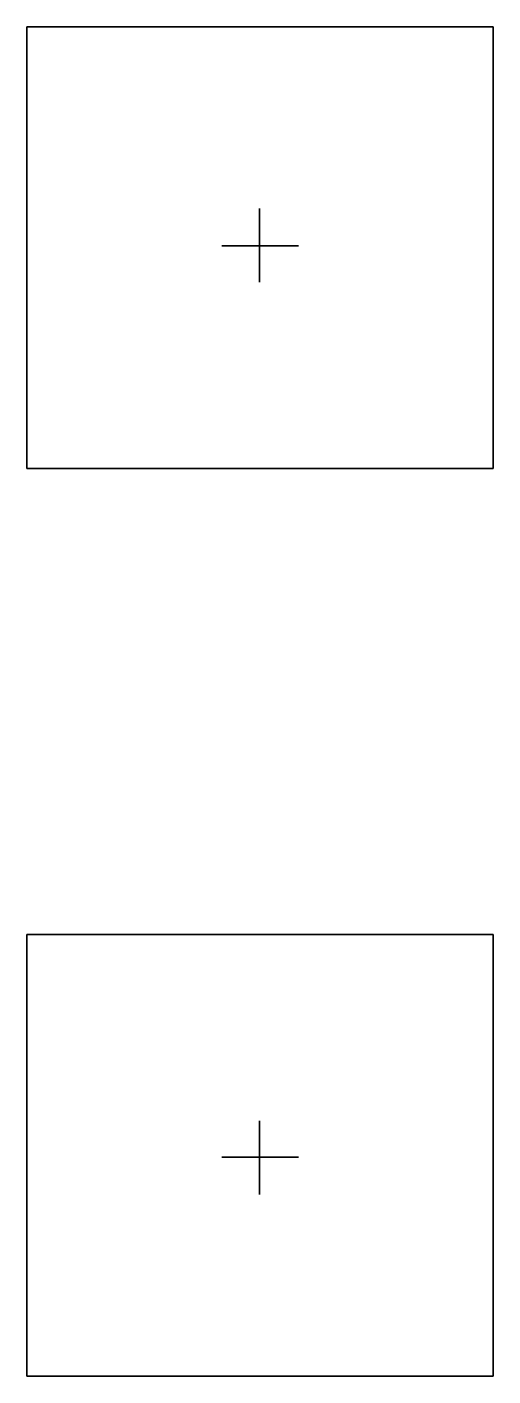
# Model space of a CAD drawing. Extents: x -195 to 200, y -130 to 145.
# Drawn here: x -195 to -100, y -130 to 145 of the extents above.
import ezdxf

# ---------------------------------------------------------------- set-up
doc = ezdxf.new("R2010")
doc.units = 0

msp = doc.modelspace()

# ---------------------------------------------------------------- linework, layer by layer
for points in [[(-195, 55, 127.386902), (-100, 55, 127.386902), (-100, 145, 127.386902), (-195, 145, 127.386902)], [(-100, 145, 127.386902), (-100, 55, 127.386902), (-195, 55, 127.386902), (-195, 145, 127.386902)], [(-147.584702, 93, 223.350006), (-147.584686, 108, 223.350006), (-147.584686, 108, 125), (-147.584702, 93, 125)], [(-147.584702, 93, 223.350006), (-147.584702, 93, 125), (-147.584686, 108, 125), (-147.584686, 108, 223.350006)], [(-139.679993, 100.39933, 223.350006), (-155.279999, 100.39933, 223.350006), (-155.279999, 100.39933, 125), (-139.679993, 100.39933, 125)], [(-139.679993, 100.39933, 223.350006), (-139.679993, 100.39933, 125), (-155.279999, 100.39933, 125), (-155.279999, 100.39933, 223.350006)], [(-195, -40, 127.386902), (-195, -130, 127.386902), (-100, -130, 127.386902), (-100, -40, 127.386902)], [(-100, -130, 127.386902), (-195, -130, 127.386902), (-195, -40, 127.386902), (-100, -40, 127.386902)], [(-147.584702, -78, 223.350006), (-147.584702, -78, 125), (-147.584686, -93, 125), (-147.584686, -93, 223.350006)], [(-147.584702, -78, 223.350006), (-147.584686, -93, 223.350006), (-147.584686, -93, 125), (-147.584702, -78, 125)], [(-139.679993, -85.39933, 223.350006), (-139.679993, -85.39933, 125), (-155.279999, -85.39933, 125), (-155.279999, -85.39933, 223.350006)], [(-139.679993, -85.39933, 223.350006), (-155.279999, -85.39933, 223.350006), (-155.279999, -85.39933, 125), (-139.679993, -85.39933, 125)]]:
    msp.add_3dface(points)

doc.saveas('drawing.dxf')
